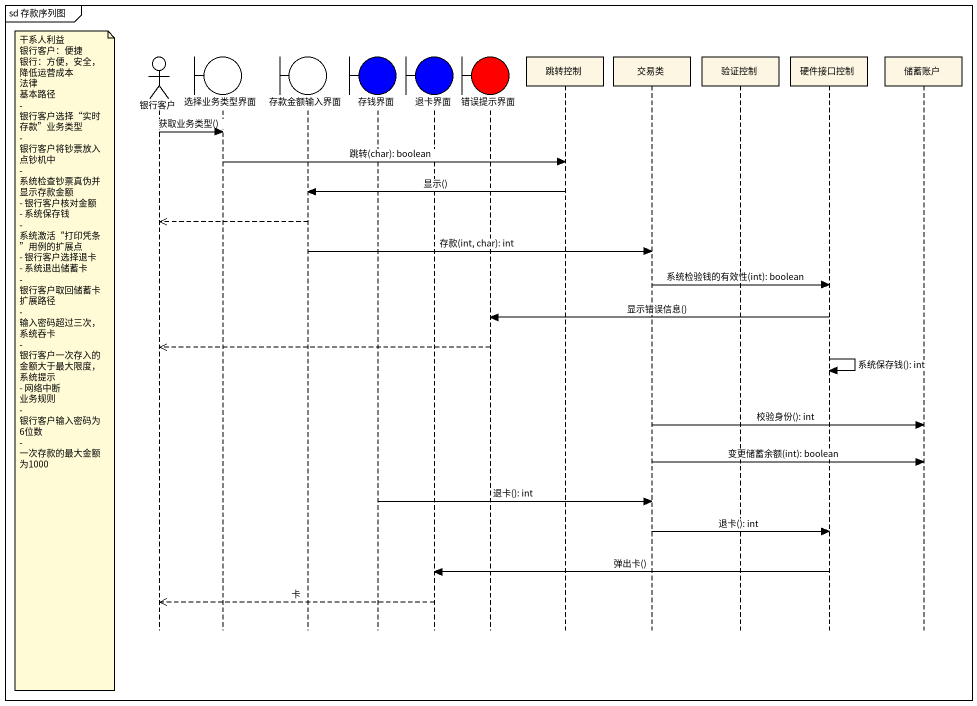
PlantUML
@startuml
mainframe sd 存款序列图
hide footbox
actor 银行客户
boundary 选择业务类型界面
boundary 存款金额输入界面
boundary 存钱界面 #0000FF
boundary 退卡界面 #0000FF
boundary 错误提示界面 #FF0000
participant 跳转控制
participant 交易类
participant 验证控制
participant 硬件接口控制
participant 储蓄账户

银行客户 -> 选择业务类型界面 : 获取业务类型()
选择业务类型界面 -> 跳转控制 : 跳转(char): boolean
跳转控制 -> 存款金额输入界面 : 显示()
存款金额输入界面 -->> 银行客户
存款金额输入界面 -> 交易类 : 存款(int, char): int
交易类 -> 硬件接口控制 : 系统检验钱的有效性(int): boolean
硬件接口控制 -> 错误提示界面 : 显示错误信息()
错误提示界面 -->> 银行客户
硬件接口控制 -> 硬件接口控制 : 系统保存钱(): int
note left of 银行客户
  干系人利益
  银行客户：便捷
  银行：方便，安全，降低运营成本
  法律
  基本路径
  - 银行客户选择“实时存款”业务类型
  - 银行客户将钞票放入点钞机中
  - 系统检查钞票真伪并显示存款金额
  - 银行客户核对金额
  - 系统保存钱
  - 系统激活“打印凭条”用例的扩展点
  - 银行客户选择退卡
  - 系统退出储蓄卡
  - 银行客户取回储蓄卡
  扩展路径
  - 输入密码超过三次，系统吞卡
  - 银行客户一次存入的金额大于最大限度，系统提示
  - 网络中断
  业务规则
  - 银行客户输入密码为6位数
  - 一次存款的最大金额为1000
end note
交易类 -> 储蓄账户 : 校验身份(): int
交易类 -> 储蓄账户 : 变更储蓄余额(int): boolean
存钱界面 -> 交易类 : 退卡(): int
交易类 -> 硬件接口控制 : 退卡(): int
硬件接口控制 -> 退卡界面 : 弹出卡()
退卡界面 -->> 银行客户 : 卡
@enduml
